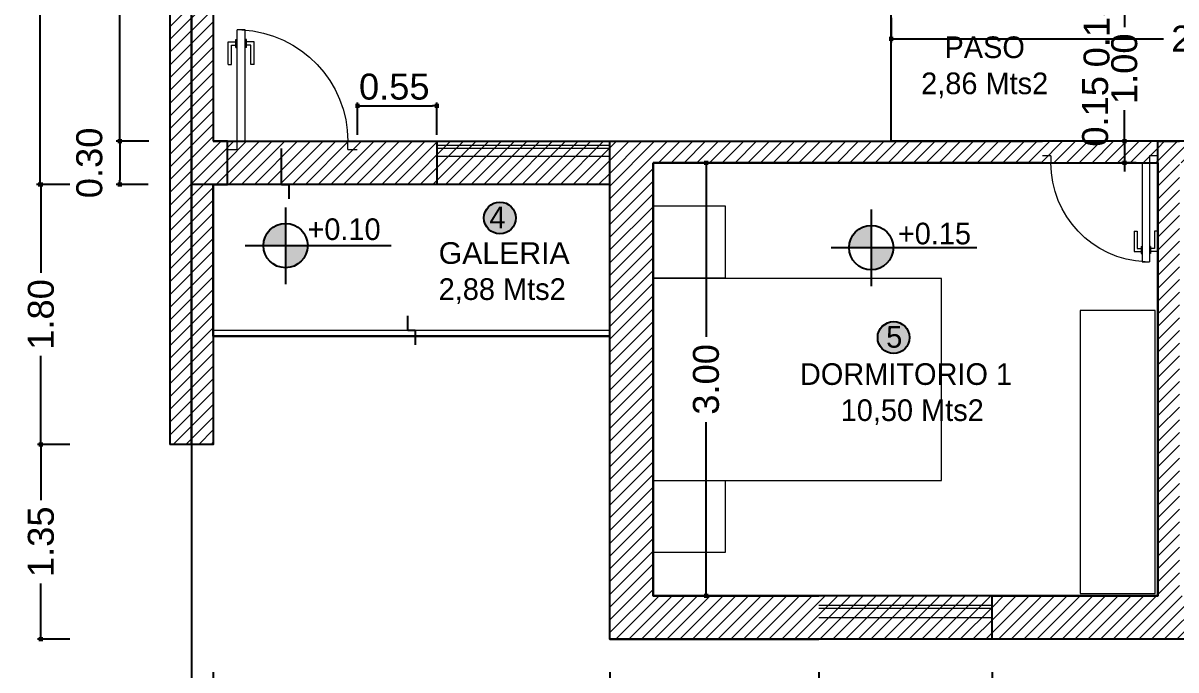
# Model space of a CAD drawing. Header units: millimetres. Extents: x 157 to 449, y 13 to 189.
# Drawn here: x 380.72 to 388.71, y 141.47 to 145.95 of the extents above; entities that cross this region are included whole.
import ezdxf

# ---------------------------------------------------------------- set-up
doc = ezdxf.new("R2010")
doc.units = ezdxf.units.MM
doc.header["$LTSCALE"] = 0.1
doc.header["$MEASUREMENT"] = 0
doc.header["$PDMODE"] = 3
doc.header["$PDSIZE"] = 0.1
doc.linetypes.add('ACAD_ISO02W100', pattern=[15, 12, -3])
doc.linetypes.add('ACAD_ISO04W100', pattern=[30, 24, -3, 0, -3])
doc.layers.get('DEFPOINTS').update_dxf_attribs({"color": 1})
for name, color, linetype in [('11.Ejes', 1, 'ACAD_ISO04W100'), ('12.Textos', 7, 'Continuous'), ('18.Texturas', 8, 'Continuous'), ('Carpinterias', 7, 'Continuous'), ('Cotas', 1, 'Continuous'), ('MURO', 3, 'Continuous'), ('POLILINEA SUP', 150, 'Continuous')]:
    doc.layers.add(name, color=color, linetype=linetype)
for name, color, linetype, lineweight in [('17.Sombras', 8, 'Continuous', 5), ('CARPINTERIA', 2, 'Continuous', 18), ('MURO BAJO', 4, 'Continuous', 13), ('SOMBRA', 1, 'Continuous', 0)]:
    doc.layers.add(name, color=color, linetype=linetype, lineweight=lineweight)
doc.styles.add('ARIAL', font='arial.ttf', dxfattribs={"height": 0.18})
doc.dimstyles.new('MARQ 100', dxfattribs={"dimscale": 0.1, "dimtxt": 1.75, "dimasz": 0.3, "dimexe": 0.25, "dimexo": 1.5, "dimtad": 0, "dimzin": 1, "dimdsep": 46, "dimtxsty": 'ARIAL', "dimblk": 'BOXFILLED', "dimcen": 2.5, "dimclrd": 8, "dimclre": 8, "dimclrt": 4, "dimazin": 0, "dimtfac": 1, "dimtmove": 2, "dimatfit": 3, "dimldrblk": 'DOTSMALL', "dimfxl": 2, "dimfxlon": 1, "dimlwd": -1, "dimarcsym": 0})
pattern_1 = [(45, (72.381006, 0), (-0.044194174, 0.044194174), [])]

# ---------------------------------------------------------------- blocks, each defined once
blk = doc.blocks.new('_BoxFilled')
at = {"color": 0, "linetype": 'ByBlock', "lineweight": -2}
blk.add_line((-0.5, 0), (-1, 0), dxfattribs=at)
at = {"color": 0, "linetype": 'ByBlock'}
blk.add_solid([(-0.5, 0.5), (0.5, 0.5), (-0.5, -0.5), (0.5, -0.5)], dxfattribs=at)
blk = doc.blocks.new('*D100')
at = {"color": 8, "lineweight": -2, "transparency": 16777216}
for p, q in [((381.5885, 149.6325), (381.3635, 149.6325)), ((381.5885, 145.131), (381.3635, 145.131))]:
    blk.add_line(p, q, dxfattribs=at)
at = {"color": 8, "transparency": 16777216}
for p, q in [((381.3885, 149.6025), (381.3885, 147.6813)), ((381.3885, 145.161), (381.3885, 147.0821))]:
    blk.add_line(p, q, dxfattribs=at)
at = {"layer": 'DEFPOINTS', "color": 0, "transparency": 16777216}
for p in [(381.3885, 149.6325), (383.039, 149.6325), (383.0348, 145.131)]:
    blk.add_point(p, dxfattribs=at)
at = {"color": 8, "transparency": 16777216, "xscale": 0.03, "yscale": 0.03, "zscale": 0.03}
for p, rotation in [((381.3885, 149.6325), 90), ((381.3885, 145.131), 270)]:
    blk.add_blockref('_BoxFilled', p, dxfattribs=dict(at, rotation=rotation))
at = {"color": 4, "transparency": 16777216, "insert": (381.3885, 147.3817), "char_height": 0.18, "attachment_point": 5, "rotation": 90, "style": 'ARIAL'}
blk.add_mtext('4.50', dxfattribs=at)
blk = doc.blocks.new('_DotSmall')
at = {"color": 0, "linetype": 'ByBlock', "const_width": 0.5}
blk.add_lwpolyline([(-0.0625, 0, 1), (0.0625, 0, 1)], format="xyb", close=True, dxfattribs=at)
blk = doc.blocks.new('*D101')
at = {"color": 8, "lineweight": -2, "transparency": 16777216}
for p, q in [((385.2527, 144.9808), (385.4777, 144.9808)), ((385.6527, 141.9808), (385.4277, 141.9808))]:
    blk.add_line(p, q, dxfattribs=at)
at = {"color": 8, "transparency": 16777216}
for p, q in [((385.4527, 144.9508), (385.4527, 143.7767)), ((385.4527, 142.0108), (385.4527, 143.1849))]:
    blk.add_line(p, q, dxfattribs=at)
at = {"layer": 'DEFPOINTS', "color": 0, "transparency": 16777216}
for p in [(385.0849, 144.9808), (385.4527, 141.9808), (386.2349, 141.9808)]:
    blk.add_point(p, dxfattribs=at)
at = {"color": 8, "transparency": 16777216, "xscale": 0.03, "yscale": 0.03, "zscale": 0.03}
for p, rotation in [((385.4527, 144.9808), 90), ((385.4527, 141.9808), 270)]:
    blk.add_blockref('_BoxFilled', p, dxfattribs=dict(at, rotation=rotation))
at = {"color": 4, "transparency": 16777216, "insert": (385.4527, 143.4808), "char_height": 0.18, "attachment_point": 5, "rotation": 90, "style": 'ARIAL'}
blk.add_mtext('3.00', dxfattribs=at)
blk = doc.blocks.new('*D102')
at = {"color": 8, "lineweight": -2, "transparency": 16777216}
for p, q in [((383.0351, 145.1753), (383.0351, 145.4003)), ((383.585, 145.1753), (383.585, 145.4003))]:
    blk.add_line(p, q, dxfattribs=at)
at = {"color": 8, "transparency": 16777216}
blk.add_line((383.0651, 145.3753), (383.555, 145.3753), dxfattribs=at)
at = {"layer": 'DEFPOINTS', "color": 0, "transparency": 16777216}
for p in [(383.585, 145.3753), (383.0351, 144.8308), (383.585, 144.8308)]:
    blk.add_point(p, dxfattribs=at)
at = {"color": 8, "transparency": 16777216, "xscale": 0.03, "yscale": 0.03, "zscale": 0.03, "rotation": 180}
blk.add_blockref('_BoxFilled', (383.0351, 145.3753), dxfattribs=at)
at = {"color": 8, "transparency": 16777216, "xscale": 0.03, "yscale": 0.03, "zscale": 0.03}
blk.add_blockref('_BoxFilled', (383.585, 145.3753), dxfattribs=at)
at = {"color": 4, "transparency": 16777216, "insert": (383.291, 145.5083), "char_height": 0.18, "attachment_point": 5, "style": 'ARIAL'}
blk.add_mtext('0.55', dxfattribs=at)
blk = doc.blocks.new('*D104')
at = {"color": 8, "lineweight": -2, "transparency": 16777216}
for p, q in [((381.585, 145.1308), (381.3635, 145.1308)), ((381.585, 144.8308), (381.3635, 144.8308))]:
    blk.add_line(p, q, dxfattribs=at)
at = {"color": 8, "transparency": 16777216}
blk.add_line((381.3885, 145.1008), (381.3885, 144.8608), dxfattribs=at)
at = {"layer": 'DEFPOINTS', "color": 0, "transparency": 16777216}
for p in [(381.735, 145.1308), (381.3885, 144.8308), (381.735, 144.8308)]:
    blk.add_point(p, dxfattribs=at)
at = {"color": 8, "transparency": 16777216, "xscale": 0.03, "yscale": 0.03, "zscale": 0.03}
for p, rotation in [((381.3885, 145.1308), 90), ((381.3885, 144.8308), 270)]:
    blk.add_blockref('_BoxFilled', p, dxfattribs=dict(at, rotation=rotation))
at = {"color": 4, "transparency": 16777216, "insert": (381.1778, 144.9808), "char_height": 0.18, "attachment_point": 5, "rotation": 90, "style": 'ARIAL'}
blk.add_mtext('0.30', dxfattribs=at)
blk = doc.blocks.new('*D105')
at = {"color": 8, "lineweight": -2, "transparency": 16777216}
for p, q in [((381.0357, 149.9308), (380.8107, 149.9308)), ((381.0357, 144.8308), (380.8107, 144.8308))]:
    blk.add_line(p, q, dxfattribs=at)
at = {"color": 8, "transparency": 16777216}
for p, q in [((380.8357, 149.9008), (380.8357, 147.6768)), ((380.8357, 144.8608), (380.8357, 147.0848))]:
    blk.add_line(p, q, dxfattribs=at)
at = {"layer": 'DEFPOINTS', "color": 0, "transparency": 16777216}
for p in [(381.7351, 149.9308), (380.8357, 144.8308), (381.735, 144.8308)]:
    blk.add_point(p, dxfattribs=at)
at = {"color": 8, "transparency": 16777216, "xscale": 0.03, "yscale": 0.03, "zscale": 0.03}
for p, rotation in [((380.8357, 149.9308), 90), ((380.8357, 144.8308), 270)]:
    blk.add_blockref('_BoxFilled', p, dxfattribs=dict(at, rotation=rotation))
at = {"color": 4, "transparency": 16777216, "insert": (380.8357, 147.3808), "char_height": 0.18, "attachment_point": 5, "rotation": 90, "style": 'ARIAL'}
blk.add_mtext('5.10', dxfattribs=at)
blk = doc.blocks.new('*D121')
at = {"color": 8, "lineweight": -2, "transparency": 16777216}
for p, q in [((381.0419, 144.8308), (380.8169, 144.8308)), ((381.0419, 143.0308), (380.8169, 143.0308))]:
    blk.add_line(p, q, dxfattribs=at)
at = {"color": 8, "transparency": 16777216}
for p, q in [((380.8419, 144.8008), (380.8419, 144.2183)), ((380.8419, 143.0608), (380.8419, 143.6433))]:
    blk.add_line(p, q, dxfattribs=at)
at = {"layer": 'DEFPOINTS', "color": 0, "transparency": 16777216}
for p in [(381.735, 144.8308), (380.8419, 143.0308), (381.735, 143.0308)]:
    blk.add_point(p, dxfattribs=at)
at = {"color": 8, "transparency": 16777216, "xscale": 0.03, "yscale": 0.03, "zscale": 0.03}
for p, rotation in [((380.8419, 144.8308), 90), ((380.8419, 143.0308), 270)]:
    blk.add_blockref('_BoxFilled', p, dxfattribs=dict(at, rotation=rotation))
at = {"color": 4, "transparency": 16777216, "insert": (380.8419, 143.9308), "char_height": 0.18, "attachment_point": 5, "rotation": 90, "style": 'ARIAL'}
blk.add_mtext('1.80', dxfattribs=at)
blk = doc.blocks.new('puerta .8')
at = {"layer": 'CARPINTERIA'}
for p, q in [((515.4025, 143.696), (515.4613, 143.696)), ((515.4613, 143.696), (515.4613, 142.9599)), ((516.1442, 143.696), (516.2025, 143.696)), ((516.1442, 143.696), (516.1442, 143.646)), ((515.4025, 143.646), (515.5119, 143.646)), ((515.5119, 143.646), (515.5119, 142.9599)), ((516.1442, 143.646), (516.2025, 143.646)), ((515.4056, 143.1738), (515.4268, 143.1738)), ((515.4056, 143.1738), (515.4056, 143.0326)), ((515.4268, 143.1738), (515.4268, 143.0537)), ((515.5464, 143.1738), (515.5464, 143.0537)), ((515.5676, 143.1738), (515.5464, 143.1738)), ((515.5676, 143.1738), (515.5676, 143.0326)), ((515.4268, 143.0537), (515.4543, 143.0537)), ((515.4543, 143.0679), (515.4613, 143.0679)), ((515.4543, 143.0679), (515.4543, 143.0184)), ((515.519, 143.0679), (515.5119, 143.0679)), ((515.519, 143.0679), (515.519, 143.0184)), ((515.5464, 143.0537), (515.519, 143.0537)), ((515.4056, 143.0326), (515.4543, 143.0326)), ((515.4543, 143.0184), (515.4613, 143.0184)), ((515.519, 143.0184), (515.5119, 143.0184)), ((515.5676, 143.0326), (515.519, 143.0326)), ((515.5119, 142.9599), (515.4613, 142.9599))]:
    blk.add_line(p, q, dxfattribs=at)
blk.add_arc((515.4572, 143.646), 0.6869, 272.77941, 0, dxfattribs=at)
blk = doc.blocks.new('Nivel Planta')
at = {"layer": 'Cotas'}
h = blk.add_hatch(color=1, dxfattribs=at)
h.paths.add_polyline_path([(509.8507, 209.4131, 0.414214), (509.7327, 209.2951), (509.8507, 209.2951)])
h.paths.add_polyline_path([(509.9687, 209.2951), (509.8507, 209.2951), (509.8507, 209.1771, 0.414214)])
at = {"layer": 'Cotas', "color": 1}
for p, q in [((509.8507, 209.4986), (509.8507, 209.0904)), ((509.6361, 209.2951), (510.4131, 209.2951))]:
    blk.add_line(p, q, dxfattribs=at)
blk.add_circle((509.8507, 209.2951), 0.118, dxfattribs=at)
blk = doc.blocks.new('*D123')
at = {"color": 8, "lineweight": -2, "transparency": 16777216}
for p, q in [((381.0419, 143.0308), (380.8169, 143.0308)), ((381.0419, 141.6808), (380.8169, 141.6808))]:
    blk.add_line(p, q, dxfattribs=at)
at = {"color": 8, "transparency": 16777216}
for p, q in [((380.8419, 143.0008), (380.8419, 142.6443)), ((380.8419, 141.7108), (380.8419, 142.0673))]:
    blk.add_line(p, q, dxfattribs=at)
at = {"layer": 'DEFPOINTS', "color": 0, "transparency": 16777216}
for p in [(381.735, 143.0308), (380.8419, 141.6808), (391.8849, 141.6808)]:
    blk.add_point(p, dxfattribs=at)
at = {"color": 8, "transparency": 16777216, "xscale": 0.03, "yscale": 0.03, "zscale": 0.03}
for p, rotation in [((380.8419, 143.0308), 90), ((380.8419, 141.6808), 270)]:
    blk.add_blockref('_BoxFilled', p, dxfattribs=dict(at, rotation=rotation))
at = {"color": 4, "transparency": 16777216, "insert": (380.8419, 142.3558), "char_height": 0.18, "attachment_point": 5, "rotation": 90, "style": 'ARIAL'}
blk.add_mtext('1.35', dxfattribs=at)
blk = doc.blocks.new('*D124')
at = {"color": 8, "lineweight": -2, "transparency": 16777216}
for p, q in [((381.8849, 141.4525), (381.8849, 141.2275)), ((382.0355, 141.4525), (382.0355, 141.2275))]:
    blk.add_line(p, q, dxfattribs=at)
at = {"color": 8, "transparency": 16777216}
for p, q in [((381.8549, 141.2525), (381.8249, 141.2525)), ((381.8849, 141.2525), (382.0355, 141.2525)), ((382.0655, 141.2525), (382.0955, 141.2525))]:
    blk.add_line(p, q, dxfattribs=at)
at = {"layer": 'DEFPOINTS', "color": 0, "transparency": 16777216}
for p in [(381.8849, 143.0308), (382.0355, 143.0308), (382.0355, 141.2525)]:
    blk.add_point(p, dxfattribs=at)
at = {"color": 8, "transparency": 16777216, "xscale": 0.03, "yscale": 0.03, "zscale": 0.03}
blk.add_blockref('_BoxFilled', (381.8849, 141.2525), dxfattribs=at)
at = {"color": 8, "transparency": 16777216, "xscale": 0.03, "yscale": 0.03, "zscale": 0.03, "rotation": 180}
blk.add_blockref('_BoxFilled', (382.0355, 141.2525), dxfattribs=at)
at = {"color": 4, "transparency": 16777216, "insert": (381.9602, 140.8581), "char_height": 0.18, "attachment_point": 5, "style": 'ARIAL'}
blk.add_mtext('0.15', dxfattribs=at)
blk = doc.blocks.new('*D107')
at = {"color": 8, "lineweight": -2, "transparency": 16777216}
for p, q in [((384.7847, 141.4525), (384.7847, 141.2275)), ((386.2349, 141.4525), (386.2349, 141.2275))]:
    blk.add_line(p, q, dxfattribs=at)
at = {"color": 8, "transparency": 16777216}
for p, q in [((384.8147, 141.2525), (385.2213, 141.2525)), ((386.2049, 141.2525), (385.7983, 141.2525))]:
    blk.add_line(p, q, dxfattribs=at)
at = {"layer": 'DEFPOINTS', "color": 0, "transparency": 16777216}
for p in [(384.7847, 141.6807), (386.2349, 141.6808), (386.2349, 141.2525)]:
    blk.add_point(p, dxfattribs=at)
at = {"color": 8, "transparency": 16777216, "xscale": 0.03, "yscale": 0.03, "zscale": 0.03, "rotation": 180}
blk.add_blockref('_BoxFilled', (384.7847, 141.2525), dxfattribs=at)
at = {"color": 8, "transparency": 16777216, "xscale": 0.03, "yscale": 0.03, "zscale": 0.03}
blk.add_blockref('_BoxFilled', (386.2349, 141.2525), dxfattribs=at)
at = {"color": 4, "transparency": 16777216, "insert": (385.5098, 141.2525), "char_height": 0.18, "attachment_point": 5, "style": 'ARIAL'}
blk.add_mtext('1.45', dxfattribs=at)
blk = doc.blocks.new('*D108')
at = {"color": 8, "lineweight": -2, "transparency": 16777216}
for p, q in [((386.2349, 141.4525), (386.2349, 141.2275)), ((387.4349, 141.4525), (387.4349, 141.2275))]:
    blk.add_line(p, q, dxfattribs=at)
at = {"color": 8, "transparency": 16777216}
for p, q in [((386.2649, 141.2525), (386.5474, 141.2525)), ((387.4049, 141.2525), (387.1224, 141.2525))]:
    blk.add_line(p, q, dxfattribs=at)
at = {"layer": 'DEFPOINTS', "color": 0, "transparency": 16777216}
for p in [(386.2349, 141.6808), (387.4349, 141.6808), (387.4349, 141.2525)]:
    blk.add_point(p, dxfattribs=at)
at = {"color": 8, "transparency": 16777216, "xscale": 0.03, "yscale": 0.03, "zscale": 0.03, "rotation": 180}
blk.add_blockref('_BoxFilled', (386.2349, 141.2525), dxfattribs=at)
at = {"color": 8, "transparency": 16777216, "xscale": 0.03, "yscale": 0.03, "zscale": 0.03}
blk.add_blockref('_BoxFilled', (387.4349, 141.2525), dxfattribs=at)
at = {"color": 4, "transparency": 16777216, "insert": (386.8349, 141.2525), "char_height": 0.18, "attachment_point": 5, "style": 'ARIAL'}
blk.add_mtext('1.20', dxfattribs=at)
blk = doc.blocks.new('*D109')
at = {"color": 8, "lineweight": -2, "transparency": 16777216}
for p, q in [((387.4349, 141.4525), (387.4349, 141.2275)), ((389.6349, 141.4525), (389.6349, 141.2275))]:
    blk.add_line(p, q, dxfattribs=at)
at = {"color": 8, "transparency": 16777216}
for p, q in [((387.4649, 141.2525), (388.2374, 141.2525)), ((389.6049, 141.2525), (388.8324, 141.2525))]:
    blk.add_line(p, q, dxfattribs=at)
at = {"layer": 'DEFPOINTS', "color": 0, "transparency": 16777216}
for p in [(387.4349, 141.6808), (389.6349, 141.6808), (389.6349, 141.2525)]:
    blk.add_point(p, dxfattribs=at)
at = {"color": 8, "transparency": 16777216, "xscale": 0.03, "yscale": 0.03, "zscale": 0.03, "rotation": 180}
blk.add_blockref('_BoxFilled', (387.4349, 141.2525), dxfattribs=at)
at = {"color": 8, "transparency": 16777216, "xscale": 0.03, "yscale": 0.03, "zscale": 0.03}
blk.add_blockref('_BoxFilled', (389.6349, 141.2525), dxfattribs=at)
at = {"color": 4, "transparency": 16777216, "insert": (388.5349, 141.2525), "char_height": 0.18, "attachment_point": 5, "style": 'ARIAL'}
blk.add_mtext('2.20', dxfattribs=at)
blk = doc.blocks.new('*D127')
at = {"color": 8, "lineweight": -2, "transparency": 16777216}
for p, q in [((385.0849, 141.0267), (385.0849, 140.8017)), ((388.5849, 141.0267), (388.5849, 140.8017))]:
    blk.add_line(p, q, dxfattribs=at)
at = {"color": 8, "transparency": 16777216}
for p, q in [((385.1149, 140.8267), (386.539, 140.8267)), ((388.5549, 140.8267), (387.1308, 140.8267))]:
    blk.add_line(p, q, dxfattribs=at)
at = {"layer": 'DEFPOINTS', "color": 0, "transparency": 16777216}
for p in [(385.0849, 141.9808), (388.5849, 141.9808), (388.5849, 140.8267)]:
    blk.add_point(p, dxfattribs=at)
at = {"color": 8, "transparency": 16777216, "xscale": 0.03, "yscale": 0.03, "zscale": 0.03, "rotation": 180}
blk.add_blockref('_BoxFilled', (385.0849, 140.8267), dxfattribs=at)
at = {"color": 8, "transparency": 16777216, "xscale": 0.03, "yscale": 0.03, "zscale": 0.03}
blk.add_blockref('_BoxFilled', (388.5849, 140.8267), dxfattribs=at)
at = {"color": 4, "transparency": 16777216, "insert": (386.8349, 140.8267), "char_height": 0.18, "attachment_point": 5, "style": 'ARIAL'}
blk.add_mtext('3.50', dxfattribs=at)
blk = doc.blocks.new('*D128')
at = {"color": 8, "lineweight": -2, "transparency": 16777216}
for p, q in [((388.5849, 141.0267), (388.5849, 140.8017)), ((388.7349, 141.0267), (388.7349, 140.8017))]:
    blk.add_line(p, q, dxfattribs=at)
at = {"color": 8, "transparency": 16777216}
for p, q in [((388.5549, 140.8267), (388.5249, 140.8267)), ((388.5849, 140.8267), (388.7349, 140.8267)), ((388.7649, 140.8267), (388.7949, 140.8267))]:
    blk.add_line(p, q, dxfattribs=at)
at = {"layer": 'DEFPOINTS', "color": 0, "transparency": 16777216}
for p in [(388.5849, 141.9808), (388.7349, 141.9808), (388.7349, 140.8267)]:
    blk.add_point(p, dxfattribs=at)
at = {"color": 8, "transparency": 16777216, "xscale": 0.03, "yscale": 0.03, "zscale": 0.03}
blk.add_blockref('_BoxFilled', (388.5849, 140.8267), dxfattribs=at)
at = {"color": 8, "transparency": 16777216, "xscale": 0.03, "yscale": 0.03, "zscale": 0.03, "rotation": 180}
blk.add_blockref('_BoxFilled', (388.7349, 140.8267), dxfattribs=at)
at = {"color": 4, "transparency": 16777216, "insert": (388.6599, 140.652), "char_height": 0.18, "attachment_point": 5, "style": 'ARIAL'}
blk.add_mtext('0.15', dxfattribs=at)
blk = doc.blocks.new('*D133')
at = {"color": 8, "lineweight": -2, "transparency": 16777216}
for p, q in [((388.3526, 146.1356), (388.3276, 146.1356)), ((388.3526, 145.1308), (388.3276, 145.1308))]:
    blk.add_line(p, q, dxfattribs=at)
at = {"color": 8, "transparency": 16777216}
for p, q in [((388.3526, 146.1056), (388.3526, 145.9207)), ((388.3526, 145.1608), (388.3526, 145.3457))]:
    blk.add_line(p, q, dxfattribs=at)
at = {"layer": 'DEFPOINTS', "color": 0, "transparency": 16777216}
for p in [(388.4849, 146.1356), (388.3526, 145.1308), (388.4849, 145.1308)]:
    blk.add_point(p, dxfattribs=at)
at = {"color": 8, "transparency": 16777216, "xscale": 0.03, "yscale": 0.03, "zscale": 0.03}
for p, rotation in [((388.3526, 146.1356), 90), ((388.3526, 145.1308), 270)]:
    blk.add_blockref('_BoxFilled', p, dxfattribs=dict(at, rotation=rotation))
at = {"color": 4, "transparency": 16777216, "insert": (388.3526, 145.6332), "char_height": 0.18, "attachment_point": 5, "rotation": 90, "style": 'ARIAL'}
blk.add_mtext('1.00', dxfattribs=at)
blk = doc.blocks.new('*D134')
at = {"color": 8, "transparency": 16777216}
for p, q in [((388.3526, 146.3156), (388.3526, 146.3456)), ((388.3526, 146.1356), (388.3526, 146.2856)), ((388.3526, 146.1056), (388.3526, 146.0756))]:
    blk.add_line(p, q, dxfattribs=at)
at = {"color": 8, "lineweight": -2, "transparency": 16777216}
for p, q in [((388.3526, 146.2856), (388.3276, 146.2856)), ((388.3526, 146.1356), (388.3276, 146.1356))]:
    blk.add_line(p, q, dxfattribs=at)
at = {"layer": 'DEFPOINTS', "color": 0, "transparency": 16777216}
for p in [(388.3526, 146.2856), (388.4849, 146.2856), (388.4856, 146.1356)]:
    blk.add_point(p, dxfattribs=at)
at = {"color": 8, "transparency": 16777216, "xscale": 0.03, "yscale": 0.03, "zscale": 0.03}
for p, rotation in [((388.3526, 146.2856), 270), ((388.3526, 146.1356), 90)]:
    blk.add_blockref('_BoxFilled', p, dxfattribs=dict(at, rotation=rotation))
at = {"color": 4, "transparency": 16777216, "insert": (388.1607, 145.8877), "char_height": 0.18, "attachment_point": 5, "rotation": 90, "style": 'ARIAL'}
blk.add_mtext('0.15', dxfattribs=at)
blk = doc.blocks.new('*D135')
at = {"color": 8, "transparency": 16777216}
for p, q in [((388.3526, 145.1608), (388.3526, 145.1908)), ((388.3526, 145.1308), (388.3526, 144.9808)), ((388.3526, 144.9508), (388.3526, 144.9208))]:
    blk.add_line(p, q, dxfattribs=at)
at = {"color": 8, "lineweight": -2, "transparency": 16777216}
for p, q in [((388.4349, 145.1308), (388.3276, 145.1308)), ((388.4349, 144.9808), (388.3276, 144.9808))]:
    blk.add_line(p, q, dxfattribs=at)
at = {"layer": 'DEFPOINTS', "color": 0, "transparency": 16777216}
for p in [(388.5849, 145.1308), (388.3526, 144.9808), (388.5849, 144.9808)]:
    blk.add_point(p, dxfattribs=at)
at = {"color": 8, "transparency": 16777216, "xscale": 0.03, "yscale": 0.03, "zscale": 0.03}
for p, rotation in [((388.3526, 145.1308), 270), ((388.3526, 144.9808), 90)]:
    blk.add_blockref('_BoxFilled', p, dxfattribs=dict(at, rotation=rotation))
at = {"color": 4, "transparency": 16777216, "insert": (388.1505, 145.338), "char_height": 0.18, "attachment_point": 5, "rotation": 90, "style": 'ARIAL'}
blk.add_mtext('0.15', dxfattribs=at)
blk = doc.blocks.new('*D142')
at = {"color": 8, "lineweight": -2, "transparency": 16777216}
for p, q in [((386.7349, 145.9856), (386.7349, 145.816)), ((389.5849, 145.9856), (389.5849, 145.816))]:
    blk.add_line(p, q, dxfattribs=at)
at = {"color": 8, "transparency": 16777216}
for p, q in [((386.7649, 145.841), (388.6234, 145.841)), ((389.5549, 145.841), (389.2203, 145.841))]:
    blk.add_line(p, q, dxfattribs=at)
at = {"layer": 'DEFPOINTS', "color": 0, "transparency": 16777216}
for p in [(386.7349, 146.1356), (389.5849, 146.1356), (386.7349, 145.841)]:
    blk.add_point(p, dxfattribs=at)
at = {"color": 8, "transparency": 16777216, "xscale": 0.03, "yscale": 0.03, "zscale": 0.03, "rotation": 180}
blk.add_blockref('_BoxFilled', (386.7349, 145.841), dxfattribs=at)
at = {"color": 8, "transparency": 16777216, "xscale": 0.03, "yscale": 0.03, "zscale": 0.03}
blk.add_blockref('_BoxFilled', (389.5849, 145.841), dxfattribs=at)
at = {"color": 4, "transparency": 16777216, "insert": (388.9218, 145.841), "char_height": 0.18, "attachment_point": 5, "style": 'ARIAL'}
blk.add_mtext('2.85', dxfattribs=at)
blk = doc.blocks.new('*D160')
at = {"color": 8, "lineweight": -2, "transparency": 16777216}
for p, q in [((384.7849, 141.4508), (384.7849, 141.2258)), ((382.0355, 141.2508), (382.0355, 141.2258))]:
    blk.add_line(p, q, dxfattribs=at)
at = {"color": 8, "transparency": 16777216}
for p, q in [((382.0655, 141.2508), (383.1117, 141.2508)), ((384.7549, 141.2508), (383.7087, 141.2508))]:
    blk.add_line(p, q, dxfattribs=at)
at = {"layer": 'DEFPOINTS', "color": 0, "transparency": 16777216}
for p in [(384.7849, 141.6808), (382.0355, 141.34), (382.0355, 141.2508)]:
    blk.add_point(p, dxfattribs=at)
at = {"color": 8, "transparency": 16777216, "xscale": 0.03, "yscale": 0.03, "zscale": 0.03, "rotation": 180}
blk.add_blockref('_BoxFilled', (382.0355, 141.2508), dxfattribs=at)
at = {"color": 8, "transparency": 16777216, "xscale": 0.03, "yscale": 0.03, "zscale": 0.03}
blk.add_blockref('_BoxFilled', (384.7849, 141.2508), dxfattribs=at)
at = {"color": 4, "transparency": 16777216, "insert": (383.4102, 141.2508), "char_height": 0.18, "attachment_point": 5, "style": 'ARIAL'}
blk.add_mtext('2.75', dxfattribs=at)

msp = doc.modelspace()

# ---------------------------------------------------------------- hatches: boundary and pattern name
at = {"layer": '18.Texturas'}
h = msp.add_hatch(color=256, dxfattribs=at)
h.dxf.hatch_style = 1
edge = h.paths.add_edge_path()
edge.add_arc((384.023, 144.5996), 0.1101, 0, 360)
h = msp.add_hatch(color=256, dxfattribs=at)
h.dxf.hatch_style = 1
edge = h.paths.add_edge_path()
edge.add_arc((386.7523, 143.7709), 0.1101, 0, 360)
at = {"layer": 'SOMBRA', "true_color": 0xf8991e}
h = msp.add_hatch(dxfattribs=at)
h.set_pattern_fill('ANSI31', color=30, scale=0.5)
h.set_pattern_definition(pattern_1)
h.paths.add_polyline_path([(386.8849, 148.784), (388.4849, 148.7839), (388.4849, 148.934), (386.8849, 148.934), (386.8849, 149.9308), (384.2749, 149.9301), (384.2749, 149.6315), (386.7349, 149.6308), (386.7349, 146.1356), (388.4849, 146.1356), (388.4849, 146.2856), (386.8849, 146.2856)])
h.paths.add_polyline_path([(388.6849, 148.934), (388.4849, 148.934), (388.4849, 146.1356), (389.5849, 146.1356), (389.5849, 145.1308), (388.7349, 145.1303), (388.7349, 144.9803), (389.7349, 144.9808), (389.7349, 146.1356), (391.7349, 146.1356), (391.7349, 141.9808), (389.6349, 141.9808), (389.6349, 141.6808), (392.0349, 141.6808), (392.0349, 146.3356), (388.6849, 146.3356)])
h.paths.add_polyline_path([(382.0356, 149.6308), (382.1356, 149.6308), (382.1356, 149.9308), (382.0356, 149.9308), (381.7351, 149.9308), (381.735, 144.8308), (381.735, 143.0308), (382.0355, 143.0308), (382.0356, 144.8308), (382.135, 144.8308), (382.135, 145.1308), (382.035, 145.1308)])
h.paths.add_polyline_path([(384.785, 145.1308), (382.1348, 145.1308), (382.1351, 144.8308), (384.785, 144.8308)])
h = msp.add_hatch(dxfattribs=at)
h.set_pattern_fill('ANSI31', color=30, scale=0.5)
h.set_pattern_definition(pattern_1)
h.paths.add_polyline_path([(385.0849, 141.9808), (385.0849, 145.1308), (384.7849, 145.1308), (384.785, 144.9808), (384.7849, 141.6808), (387.4349, 141.6808), (387.4349, 141.9808)])
h.paths.add_polyline_path([(388.5849, 144.9808), (388.5849, 145.1308), (385.0849, 145.1308), (385.0849, 144.9808)])
h.paths.add_polyline_path([(388.5849, 145.1308), (388.5849, 144.9808), (388.5884, 144.9808), (388.5884, 145.1308)])
h = msp.add_hatch(dxfattribs=at)
h.set_pattern_fill('ANSI31', color=30, scale=0.5)
h.set_pattern_definition(pattern_1)
h.paths.add_polyline_path([(387.4349, 141.9808), (387.4349, 141.6808), (389.6349, 141.6808), (389.6349, 141.9808), (388.7349, 141.9808), (388.7349, 145.1308), (388.5849, 145.1308), (388.5849, 141.9808)])

# ---------------------------------------------------------------- linework, layer by layer
msp.add_line((383.585, 145.1307), (383.585, 144.8307))
for centre in [(384.023, 144.5996), (386.7523, 143.7709)]:
    msp.add_circle(centre, 0.1101)
at = {"layer": '11.Ejes', "ltscale": 12}
msp.add_lwpolyline([(381.8849, 151.2756), (381.8849, 138.2269)], dxfattribs=at)
at = {"layer": '12.Textos'}
for p, q in [((383.3854, 143.8214), (383.3854, 143.9214)), ((383.3854, 143.8214), (383.4354, 143.8214)), ((383.4354, 143.8214), (383.4354, 143.7214))]:
    msp.add_line(p, q, dxfattribs=at)
at = {"layer": '17.Sombras', "color": 8, "true_color": 0x7d7d7d}
for p, q in [((383.0351, 144.8308), (382.135, 144.8308)), ((382.0358, 143.8214), (384.7849, 143.8214))]:
    msp.add_line(p, q, dxfattribs=at)
at = {"layer": '17.Sombras', "linetype": 'ACAD_ISO02W100', "ltscale": 18}
msp.add_line((382.0358, 143.7808), (384.7849, 143.7808), dxfattribs=at)
for points in [[(385.0849, 144.6832), (385.5849, 144.6832), (385.5849, 144.1832), (385.0849, 144.1832), (385.0849, 144.6832)], [(385.0849, 142.7808), (387.0849, 142.7808), (387.0849, 144.1808), (385.0849, 144.1808), (385.0849, 142.7808)], [(385.0849, 142.7808), (385.5849, 142.7808), (385.5849, 142.2808), (385.0849, 142.2808), (385.0849, 142.7808)]]:
    msp.add_lwpolyline(points, dxfattribs=at)
msp.add_lwpolyline([(388.565, 143.9571), (388.045, 143.9571), (388.045, 141.9971), (388.565, 141.9971)], close=True, dxfattribs=at)
at = {"layer": 'CARPINTERIA'}
for p, q in [((383.585, 145.1038), (384.785, 145.1038)), ((383.585, 145.0838), (384.785, 145.0838)), ((383.585, 145.0838), (384.785, 145.0838)), ((383.585, 145.0283), (384.785, 145.0283)), ((386.2349, 141.9158), (387.4349, 141.9158)), ((386.2349, 141.8958), (387.4349, 141.8958)), ((386.2349, 141.8308), (387.4349, 141.8308)), ((386.2349, 141.8308), (387.4349, 141.8308))]:
    msp.add_line(p, q, dxfattribs=at)
at = {"layer": 'MURO'}
for p, q in [((381.7351, 149.9308), (381.735, 144.8308)), ((382.0356, 149.6308), (382.035, 145.1308)), ((382.135, 145.1308), (382.035, 145.1308)), ((382.135, 144.8308), (382.135, 145.1308)), ((382.5103, 144.8308), (382.5103, 145.0808)), ((384.7849, 141.6808), (384.7849, 145.1308)), ((384.7849, 145.1308), (385.0849, 145.1308)), ((384.7849, 145.1299), (387.7849, 145.1308)), ((384.785, 144.8308), (384.7849, 145.1308)), ((388.5849, 141.9808), (388.5849, 145.1308)), ((388.5849, 145.1308), (388.7349, 145.1308)), ((387.7849, 144.9808), (385.0849, 144.9808)), ((385.0849, 144.9808), (385.0849, 141.9808)), ((381.735, 144.8308), (381.735, 143.0308)), ((382.0356, 144.8308), (382.0355, 143.0308)), ((382.0356, 144.8308), (382.135, 144.8308)), ((382.5103, 144.8308), (382.5603, 144.8308)), ((382.5603, 144.8308), (382.5603, 144.7308)), ((382.0355, 143.0308), (381.735, 143.0308)), ((385.0849, 141.9808), (386.2349, 141.9808)), ((387.4349, 141.6808), (387.4349, 141.9808)), ((387.4349, 141.9808), (388.5849, 141.9808)), ((384.7849, 141.6808), (386.2349, 141.6808)), ((389.6349, 141.6808), (387.4349, 141.6808))]:
    msp.add_line(p, q, dxfattribs=at)
at = {"layer": 'MURO BAJO'}
for p, q in [((383.585, 145.1307), (384.785, 145.1308)), ((383.585, 145.1307), (384.785, 145.1307)), ((383.585, 144.8307), (384.7849, 144.8308)), ((386.2349, 141.9808), (387.4349, 141.9808)), ((387.4349, 141.6808), (386.2349, 141.6808))]:
    msp.add_line(p, q, dxfattribs=at)
at = {"layer": 'POLILINEA SUP', "ltscale": 0.5}
for points in [[(381.8847, 149.9308), (386.8847, 149.9308), (388.6847, 148.934), (388.6847, 146.3356), (391.8847, 146.3356), (391.8847, 141.6808), (384.7847, 141.6808), (384.7846, 143.7808), (382.0356, 143.7808), (382.0358, 144.8308), (381.8853, 144.8308), (381.8851, 149.9308)], [(381.8849, 149.9308), (386.8849, 149.9308), (386.8849, 148.934), (388.6849, 148.934), (388.6849, 146.3356), (391.8849, 146.3356), (391.8849, 141.6808), (384.7849, 141.6808), (384.7849, 143.7808), (384.785, 144.8308), (382.0356, 144.8308), (382.0356, 144.8308), (382.0355, 143.0308), (381.8849, 143.0308), (381.8854, 149.9308)]]:
    msp.add_lwpolyline(points, dxfattribs=at)
at = {"layer": 'POLILINEA SUP'}
for points in [[(382.035, 145.1308), (386.7349, 145.1308), (386.7349, 149.6308), (382.035, 149.6308)], [(386.7349, 146.1356), (389.5849, 146.1356), (389.5849, 145.1308), (386.7349, 145.1308)], [(385.0849, 144.9808), (388.5849, 144.9808), (388.5849, 141.9808), (385.0849, 141.9808)], [(384.785, 144.8308), (382.0358, 144.8308), (382.0356, 143.7808), (384.7849, 143.7808)]]:
    msp.add_lwpolyline(points, close=True, dxfattribs=at)

# ---------------------------------------------------------------- block references
at = {"xscale": 1.3, "yscale": 1.3, "zscale": 1.3}
for p in [(-280.2686, -127.676), (-276.2082, -127.6899)]:
    msp.add_blockref('Nivel Planta', p, dxfattribs=at)
at = {"layer": 'Carpinterias', "xscale": -1.124818451003603, "yscale": 1.124818451003603, "zscale": 1.124818451003603, "rotation": 180}
msp.add_blockref('puerta .8', (-197.5993, 306.7065), dxfattribs=at)
at = {"layer": 'Carpinterias', "xscale": -1}
msp.add_blockref('puerta .8', (903.9874, 1.3348), dxfattribs=at)

# ---------------------------------------------------------------- texts
at = {"color": 2, "char_height": 0.15}
for s, insert, width, attachment_point in [('\\pxqc;PASO\\P2,86 Mts2', (386.5732, 145.8572), 1.621673, 1), ('+0.10', (383.1965, 144.5966), 1.302589, 3), ('+0.15', (387.2893, 144.5666), 1.302589, 3), ('{\\fArial|b0|i0|c238|p34;GALERIA}\\P2,88 Mts2 ', (383.5988, 144.4314), 0.987399, 1), ('DORMITORIO 1\\P\\pxqc;10,50 Mts2', (386.103, 143.5927), 1.557257, 1)]:
    msp.add_mtext(s, dxfattribs=dict(at, insert=insert, width=width, attachment_point=attachment_point))
at = {"color": 2, "char_height": 0.15, "attachment_point": 1}
for s, insert in [('\\pxqc,t2;4', (382.2568, 144.678)), ('\\pxqc,t2;5', (385.0069, 143.8504))]:
    msp.add_mtext_dynamic_manual_height_columns(s, width=3.5, gutter_width=12.5, heights=[0], dxfattribs=dict(at, insert=insert))

# ---------------------------------------------------------------- dimensions: what is measured, and where the dimension line sits
for base, p1, p2, picture, middle in [((380.8357, 144.8308), (381.7351, 149.9308), (381.735, 144.8308), '*D105', (380.8357, 147.3808)), ((381.3885, 149.6325), (383.0348, 145.131), (383.039, 149.6325), '*D100', (381.3885, 147.3817)), ((388.3526, 145.1308), (388.4849, 146.1356), (388.4849, 145.1308), '*D133', (388.3526, 145.6332)), ((381.3885, 144.8308), (381.735, 145.1308), (381.735, 144.8308), '*D104', (381.1778, 144.9808)), ((380.8419, 143.0308), (381.735, 144.8308), (381.735, 143.0308), '*D121', (380.8419, 143.9308)), ((380.8419, 141.6808), (381.735, 143.0308), (391.8849, 141.6808), '*D123', (380.8419, 142.3558))]:
    dim = msp.add_linear_dim(base=base, p1=p1, p2=p2, angle=90, dimstyle='MARQ 100')
    dim.commit()
    dim.dimension.update_dxf_attribs({"geometry": picture, "text_midpoint": middle})
for base, p1, p2, picture, middle in [((388.3526, 146.2856), (388.4856, 146.1356), (388.4849, 146.2856), '*D134', (388.1607, 145.8877)), ((388.3526, 144.9808), (388.5849, 145.1308), (388.5849, 144.9808), '*D135', (388.1505, 145.338))]:
    dim = msp.add_linear_dim(base=base, p1=p1, p2=p2, angle=90, dimstyle='MARQ 100')
    dim.commit()
    dim.dimension.update_dxf_attribs({"geometry": picture, "text_midpoint": middle, "dimtype": 160})
for base, p1, p2, picture, middle in [((386.7349, 145.841), (389.5849, 146.1356), (386.7349, 146.1356), '*D142', (388.9218, 145.841)), ((383.585, 145.3753), (383.0351, 144.8308), (383.585, 144.8308), '*D102', (383.291, 145.5083)), ((388.7349, 140.8267), (388.5849, 141.9808), (388.7349, 141.9808), '*D128', (388.6599, 140.652))]:
    dim = msp.add_linear_dim(base=base, p1=p1, p2=p2, dimstyle='MARQ 100')
    dim.commit()
    dim.dimension.update_dxf_attribs({"geometry": picture, "text_midpoint": middle, "dimtype": 160})
dim = msp.add_linear_dim(base=(385.4527, 141.9808), p1=(385.0849, 144.9808), p2=(386.2349, 141.9808), angle=90, dimstyle='MARQ 100', override={"dimtxt": 1.1})
dim.commit()
dim.dimension.update_dxf_attribs({"geometry": '*D101', "text_midpoint": (385.4527, 143.4808)})
for base, p1, p2, picture, middle in [((382.0355, 141.2525), (381.8849, 143.0308), (382.0355, 143.0308), '*D124', (381.9602, 140.8581)), ((388.5849, 140.8267), (385.0849, 141.9808), (388.5849, 141.9808), '*D127', (386.8349, 140.8267)), ((382.0355, 141.2508), (384.7849, 141.6808), (382.0355, 141.34), '*D160', (383.4102, 141.2508)), ((386.2349, 141.2525), (384.7847, 141.6807), (386.2349, 141.6808), '*D107', (385.5098, 141.2525)), ((387.4349, 141.2525), (386.2349, 141.6808), (387.4349, 141.6808), '*D108', (386.8349, 141.2525)), ((389.6349, 141.2525), (387.4349, 141.6808), (389.6349, 141.6808), '*D109', (388.5349, 141.2525))]:
    dim = msp.add_linear_dim(base=base, p1=p1, p2=p2, dimstyle='MARQ 100')
    dim.commit()
    dim.dimension.update_dxf_attribs({"geometry": picture, "text_midpoint": middle})

doc.saveas('drawing.dxf')
